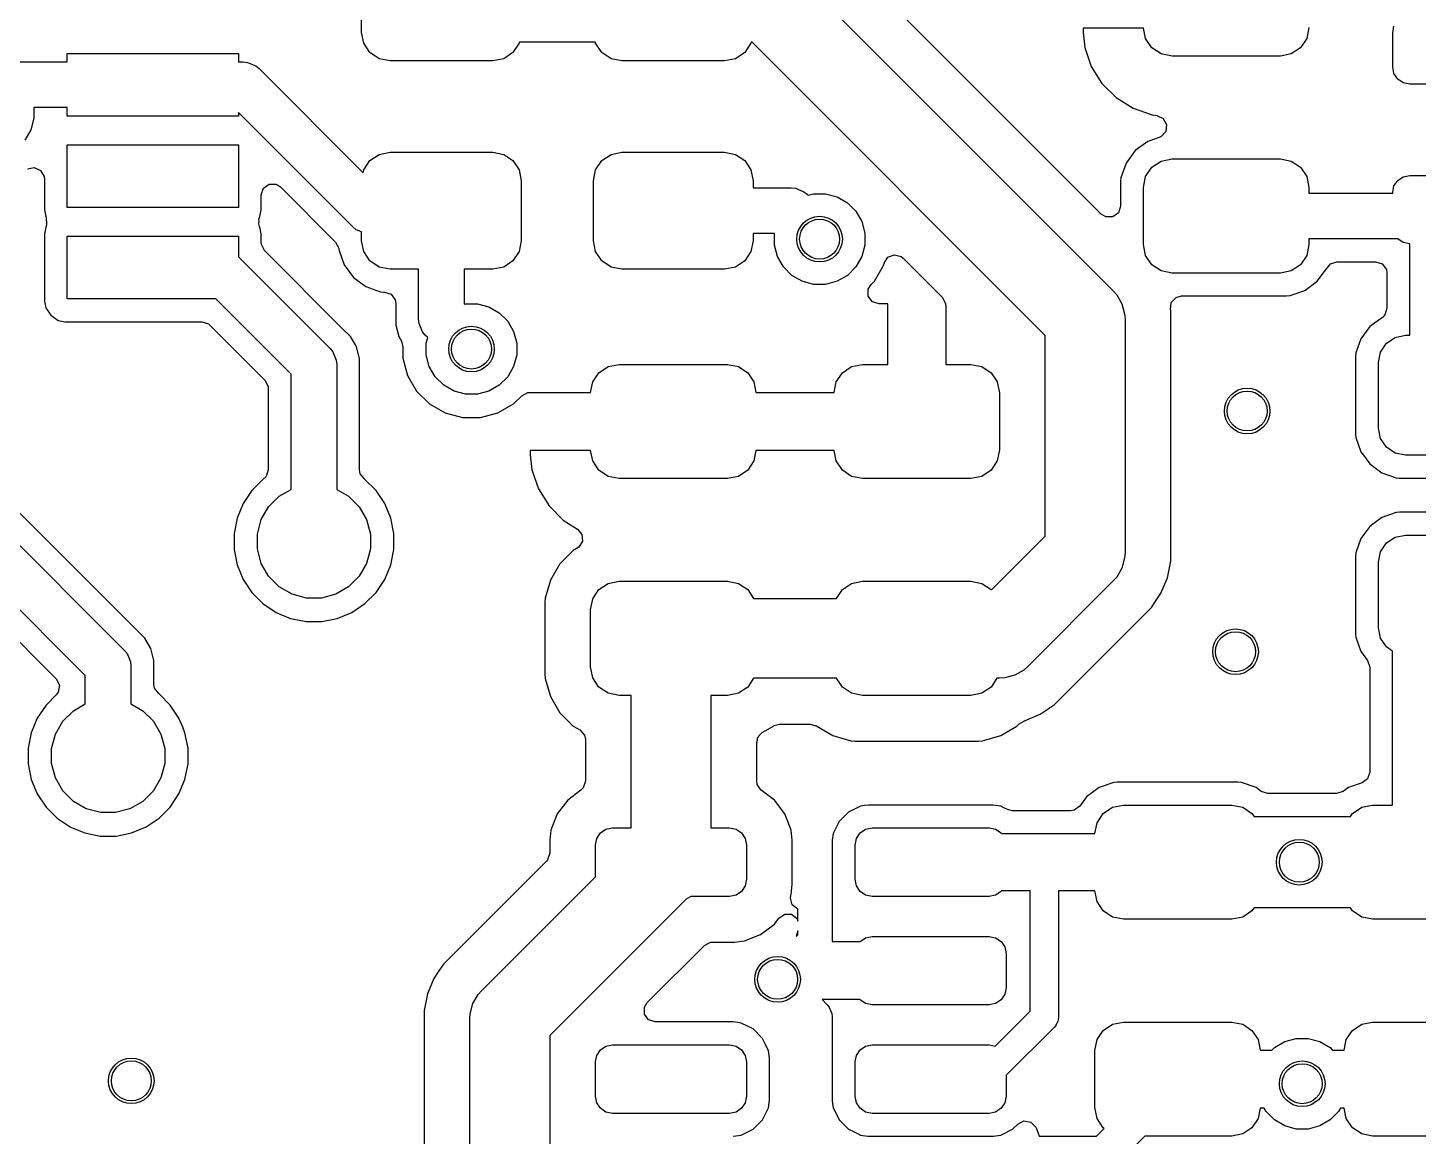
# Model space of a CAD drawing. Extents: x 3.9 to 7.48, y -4.89 to -2.91.
# Drawn here: x 6.362 to 6.8417, y -3.9966 to -3.6144 of the extents above; entities that cross this region are included whole.
import ezdxf

# ---------------------------------------------------------------- set-up
doc = ezdxf.new("R2010")
doc.units = 0
doc.header["$MEASUREMENT"] = 0
doc.layers.add('BLACK', color=7, linetype='CONTINUOUS')

msp = doc.modelspace()

# ---------------------------------------------------------------- linework, layer by layer
at = {"layer": 'BLACK', "linetype": 'CONTINUOUS'}
for p, q in [((6.69084, -3.63711), (6.64661, -3.59288)), ((6.47712, -3.61593), (6.47712, -3.59526)), ((6.62728, -3.59585), (6.73649, -3.70506)), ((6.47786, -3.61969), (6.47712, -3.61593)), ((6.74693, -3.61445), (6.72604, -3.61445)), ((6.72604, -3.61445), (6.72604, -3.61445)), ((6.72604, -3.61445), (6.72604, -3.61601)), ((6.72604, -3.61601), (6.72662, -3.62116)), ((6.74765, -3.61806), (6.74693, -3.61445)), ((6.80399, -3.61429), (6.80324, -3.61806)), ((6.8329, -3.61605), (6.83334, -3.61379)), ((6.8329, -3.62786), (6.8329, -3.61605)), ((6.48, -3.62289), (6.47786, -3.61969)), ((6.53148, -3.61969), (6.52935, -3.62289)), ((6.53155, -3.61937), (6.53148, -3.61969)), ((6.54867, -3.61937), (6.53155, -3.61937)), ((6.5578, -3.61937), (6.54867, -3.61937)), ((6.55786, -3.61969), (6.5578, -3.61937)), ((6.56, -3.62289), (6.55786, -3.61969)), ((6.61148, -3.61969), (6.60935, -3.62289)), ((6.61155, -3.61937), (6.61148, -3.61969)), ((6.61183, -3.61937), (6.61155, -3.61937)), ((6.71297, -3.72051), (6.61183, -3.61937)), ((6.72662, -3.62116), (6.72662, -3.62117)), ((6.72662, -3.62117), (6.7289, -3.6277)), ((6.74979, -3.62125), (6.74765, -3.61806)), ((6.75298, -3.62338), (6.74979, -3.62125)), ((6.80111, -3.62125), (6.79791, -3.62338)), ((6.80324, -3.61806), (6.80111, -3.62125)), ((6.35789, -3.62613), (6.37556, -3.62613)), ((6.37556, -3.62613), (6.37556, -3.62318)), ((6.37556, -3.62318), (6.43461, -3.62318)), ((6.43461, -3.62318), (6.43461, -3.62613)), ((6.43461, -3.62613), (6.43621, -3.62613)), ((6.43621, -3.62613), (6.43775, -3.62628)), ((6.43775, -3.62628), (6.44059, -3.62746)), ((6.48319, -3.62502), (6.48, -3.62289)), ((6.48696, -3.62577), (6.48319, -3.62502)), ((6.52239, -3.62577), (6.48696, -3.62577)), ((6.52616, -3.62502), (6.52239, -3.62577)), ((6.52935, -3.62289), (6.52616, -3.62502)), ((6.56319, -3.62502), (6.56, -3.62289)), ((6.56696, -3.62577), (6.56319, -3.62502)), ((6.60239, -3.62577), (6.56696, -3.62577)), ((6.60616, -3.62502), (6.60239, -3.62577)), ((6.60935, -3.62289), (6.60616, -3.62502)), ((6.75675, -3.62413), (6.75298, -3.62338)), ((6.79415, -3.62413), (6.75675, -3.62413)), ((6.79791, -3.62338), (6.79415, -3.62413)), ((6.44059, -3.62746), (6.44178, -3.62844)), ((6.44178, -3.62844), (6.47767, -3.66433)), ((6.7289, -3.6277), (6.73258, -3.63356)), ((6.83334, -3.63012), (6.8329, -3.62786)), ((6.83462, -3.63204), (6.83334, -3.63012)), ((6.73258, -3.63356), (6.73748, -3.63845)), ((6.83654, -3.63332), (6.83462, -3.63204)), ((6.8388, -3.63377), (6.83654, -3.63332)), ((6.85455, -3.63377), (6.8388, -3.63377)), ((6.73236, -3.67862), (6.69084, -3.63711)), ((6.73748, -3.63845), (6.73748, -3.63845)), ((6.73748, -3.63845), (6.74334, -3.64213)), ((6.36403, -3.64554), (6.36296, -3.64951)), ((6.37556, -3.64188), (6.36403, -3.64188)), ((6.36403, -3.64188), (6.36403, -3.64554)), ((6.37556, -3.64483), (6.37556, -3.64188)), ((6.43461, -3.64483), (6.37556, -3.64483)), ((6.47408, -3.68301), (6.43461, -3.64354)), ((6.43461, -3.64354), (6.43461, -3.64483)), ((6.74334, -3.64213), (6.74987, -3.64442)), ((6.74987, -3.64442), (6.74987, -3.64442)), ((6.74987, -3.64442), (6.7515, -3.6446)), ((6.7515, -3.6446), (6.7537, -3.6456)), ((6.7537, -3.6456), (6.75488, -3.64769)), ((6.36296, -3.64951), (6.36091, -3.65307)), ((6.75462, -3.65009), (6.75299, -3.65186)), ((6.75488, -3.64769), (6.75462, -3.65009)), ((6.37556, -3.67633), (6.37556, -3.65467)), ((6.37556, -3.65467), (6.43461, -3.65467)), ((6.43461, -3.65467), (6.43461, -3.67633)), ((6.74836, -3.65355), (6.74406, -3.65672)), ((6.75235, -3.65215), (6.74836, -3.65355)), ((6.75299, -3.65186), (6.75235, -3.65215)), ((6.47786, -3.66334), (6.48, -3.66015)), ((6.48, -3.66015), (6.48319, -3.65801)), ((6.48319, -3.65801), (6.48696, -3.65726)), ((6.48696, -3.65726), (6.52239, -3.65726)), ((6.52239, -3.65726), (6.52616, -3.65801)), ((6.52616, -3.65801), (6.52935, -3.66015)), ((6.52935, -3.66015), (6.53148, -3.66334)), ((6.55786, -3.66334), (6.56, -3.66015)), ((6.56, -3.66015), (6.56319, -3.65801)), ((6.56319, -3.65801), (6.56696, -3.65726)), ((6.56696, -3.65726), (6.60239, -3.65726)), ((6.60239, -3.65726), (6.60616, -3.65801)), ((6.60616, -3.65801), (6.60935, -3.66015)), ((6.60935, -3.66015), (6.61148, -3.66334)), ((6.74406, -3.65672), (6.74089, -3.66103)), ((6.74406, -3.65672), (6.74406, -3.65672)), ((6.74979, -3.66245), (6.75298, -3.66031)), ((6.75298, -3.66031), (6.75675, -3.65956)), ((6.75675, -3.65956), (6.79415, -3.65956)), ((6.79415, -3.65956), (6.79791, -3.66031)), ((6.79791, -3.66031), (6.80111, -3.66245)), ((6.36182, -3.66304), (6.36417, -3.66254)), ((6.36417, -3.66254), (6.36637, -3.66352)), ((6.36637, -3.66352), (6.36758, -3.66561)), ((6.47767, -3.66433), (6.47786, -3.66334)), ((6.53148, -3.66334), (6.53223, -3.66711)), ((6.55712, -3.66711), (6.55786, -3.66334)), ((6.61148, -3.66334), (6.61223, -3.66711)), ((6.74089, -3.66103), (6.73912, -3.66607)), ((6.74765, -3.66564), (6.74979, -3.66245)), ((6.80111, -3.66245), (6.80324, -3.66564)), ((6.36758, -3.66561), (6.36766, -3.66642)), ((6.36766, -3.66642), (6.36766, -3.67711)), ((6.44251, -3.67201), (6.44325, -3.66971)), ((6.44325, -3.66971), (6.4452, -3.6683)), ((6.4452, -3.6683), (6.44761, -3.6683)), ((6.44761, -3.6683), (6.44916, -3.66925)), ((6.44916, -3.66925), (6.46817, -3.68826)), ((6.53223, -3.66711), (6.53223, -3.68778)), ((6.55712, -3.68778), (6.55712, -3.66711)), ((6.61223, -3.66711), (6.61223, -3.66957)), ((6.61223, -3.66957), (6.62536, -3.66957)), ((6.62536, -3.66957), (6.62689, -3.66972)), ((6.62689, -3.66972), (6.62973, -3.67089)), ((6.73912, -3.66607), (6.73901, -3.66727)), ((6.73901, -3.66727), (6.73901, -3.67587)), ((6.73912, -3.66607), (6.73912, -3.66607)), ((6.7469, -3.66941), (6.74765, -3.66564)), ((6.7469, -3.68909), (6.7469, -3.66941)), ((6.80324, -3.66564), (6.80399, -3.66941)), ((6.80399, -3.66941), (6.80399, -3.67138)), ((6.8329, -3.67117), (6.83334, -3.66891)), ((6.83334, -3.66891), (6.83462, -3.66699)), ((6.83462, -3.66699), (6.83654, -3.66571)), ((6.83654, -3.66571), (6.8388, -3.66526)), ((6.8388, -3.66526), (6.85455, -3.66526)), ((6.44251, -3.67711), (6.44251, -3.67201)), ((6.62973, -3.67089), (6.63093, -3.67187)), ((6.63093, -3.67187), (6.63118, -3.67213)), ((6.63118, -3.67213), (6.63309, -3.67162)), ((6.63309, -3.67162), (6.63721, -3.67162)), ((6.63721, -3.67162), (6.64118, -3.67268)), ((6.64118, -3.67268), (6.64474, -3.67474)), ((6.64474, -3.67474), (6.64764, -3.67765)), ((6.80399, -3.67138), (6.8329, -3.67138)), ((6.8329, -3.67138), (6.8329, -3.67117)), ((6.36766, -3.67711), (6.36766, -3.67711)), ((6.36766, -3.67711), (6.36812, -3.67941)), ((6.36812, -3.67941), (6.36827, -3.67976)), ((6.43461, -3.67633), (6.37556, -3.67633)), ((6.4419, -3.67976), (6.44205, -3.67941)), ((6.44205, -3.67941), (6.44251, -3.67711)), ((6.44205, -3.67941), (6.44205, -3.67941)), ((6.64764, -3.67765), (6.6497, -3.68121)), ((6.73391, -3.67958), (6.73236, -3.67862)), ((6.73827, -3.67816), (6.73632, -3.67958)), ((6.73901, -3.67587), (6.73827, -3.67816)), ((6.36812, -3.68309), (6.36766, -3.68539)), ((6.36827, -3.68274), (6.36812, -3.68309)), ((6.36827, -3.67976), (6.36845, -3.68216)), ((6.36845, -3.68216), (6.36827, -3.68274)), ((6.44164, -3.68173), (6.44177, -3.68104)), ((6.44175, -3.68265), (6.44164, -3.68173)), ((6.44171, -3.68034), (6.4419, -3.67976)), ((6.44177, -3.68104), (6.44171, -3.68034)), ((6.44205, -3.68309), (6.44175, -3.68265)), ((6.44251, -3.68539), (6.44205, -3.68309)), ((6.47528, -3.68399), (6.47408, -3.68301)), ((6.47712, -3.68475), (6.47528, -3.68399)), ((6.6497, -3.68121), (6.65076, -3.68518)), ((6.73632, -3.67958), (6.73391, -3.67958)), ((6.36766, -3.68539), (6.36766, -3.68539)), ((6.36766, -3.68539), (6.36766, -3.7086)), ((6.37556, -3.70782), (6.37556, -3.68617)), ((6.37556, -3.68617), (6.43461, -3.68617)), ((6.43461, -3.68617), (6.43461, -3.69332)), ((6.44251, -3.68868), (6.44251, -3.68539)), ((6.44254, -3.68892), (6.44251, -3.68868)), ((6.44255, -3.68904), (6.44254, -3.68892)), ((6.44341, -3.69073), (6.44255, -3.68904)), ((6.46817, -3.68826), (6.46926, -3.6904)), ((6.47712, -3.68778), (6.47712, -3.68475)), ((6.47786, -3.69154), (6.47712, -3.68778)), ((6.53223, -3.68778), (6.53148, -3.69154)), ((6.55786, -3.69154), (6.55712, -3.68778)), ((6.61223, -3.68778), (6.61148, -3.69154)), ((6.61954, -3.68532), (6.61223, -3.68532)), ((6.61223, -3.68532), (6.61223, -3.68778)), ((6.61954, -3.68929), (6.61954, -3.68532)), ((6.65076, -3.68518), (6.65076, -3.68929)), ((6.74765, -3.69286), (6.7469, -3.68909)), ((6.80399, -3.68909), (6.80324, -3.69286)), ((6.8346, -3.68712), (6.80399, -3.68712)), ((6.80399, -3.68712), (6.80399, -3.68909)), ((6.83462, -3.68716), (6.8346, -3.68712)), ((6.83654, -3.68844), (6.83462, -3.68716)), ((6.8388, -3.68889), (6.83654, -3.68844)), ((6.8388, -3.7204), (6.8388, -3.68889)), ((6.43461, -3.69332), (6.46624, -3.72495)), ((6.44356, -3.6911), (6.44341, -3.69073)), ((6.44362, -3.69113), (6.44356, -3.6911)), ((6.44365, -3.69119), (6.44362, -3.69113)), ((6.47036, -3.7179), (6.44365, -3.69119)), ((6.46926, -3.6904), (6.46929, -3.69065)), ((6.46929, -3.69065), (6.46933, -3.69111)), ((6.46933, -3.69111), (6.46933, -3.69111)), ((6.46933, -3.69111), (6.4711, -3.69616)), ((6.48, -3.69474), (6.47786, -3.69154)), ((6.53148, -3.69154), (6.52935, -3.69474)), ((6.56, -3.69474), (6.55786, -3.69154)), ((6.61148, -3.69154), (6.60935, -3.69474)), ((6.6206, -3.69326), (6.61954, -3.68929)), ((6.62266, -3.69682), (6.6206, -3.69326)), ((6.6497, -3.69326), (6.64764, -3.69682)), ((6.65076, -3.68929), (6.6497, -3.69326)), ((6.65741, -3.69552), (6.65872, -3.6935)), ((6.65872, -3.6935), (6.66097, -3.69263)), ((6.66097, -3.69263), (6.66329, -3.69326)), ((6.66329, -3.69326), (6.66393, -3.69377)), ((6.66393, -3.69377), (6.67753, -3.70737)), ((6.74979, -3.69605), (6.74765, -3.69286)), ((6.80324, -3.69286), (6.80111, -3.69605)), ((6.4711, -3.69616), (6.47428, -3.70046)), ((6.48319, -3.69687), (6.48, -3.69474)), ((6.48696, -3.69762), (6.48319, -3.69687)), ((6.4968, -3.69762), (6.48696, -3.69762)), ((6.4968, -3.71478), (6.4968, -3.69762)), ((6.52239, -3.69762), (6.51255, -3.69762)), ((6.51255, -3.69762), (6.51255, -3.70965)), ((6.52616, -3.69687), (6.52239, -3.69762)), ((6.52935, -3.69474), (6.52616, -3.69687)), ((6.56319, -3.69687), (6.56, -3.69474)), ((6.56696, -3.69762), (6.56319, -3.69687)), ((6.60239, -3.69762), (6.56696, -3.69762)), ((6.60616, -3.69687), (6.60239, -3.69762)), ((6.60935, -3.69474), (6.60616, -3.69687)), ((6.62556, -3.69973), (6.62266, -3.69682)), ((6.64764, -3.69682), (6.64474, -3.69973)), ((6.65407, -3.70175), (6.65718, -3.69636)), ((6.65718, -3.69636), (6.65741, -3.69552)), ((6.75298, -3.69818), (6.74979, -3.69605)), ((6.75675, -3.69893), (6.75298, -3.69818)), ((6.79791, -3.69818), (6.79415, -3.69893)), ((6.80111, -3.69605), (6.79791, -3.69818)), ((6.80683, -3.70177), (6.81001, -3.69747)), ((6.81001, -3.69747), (6.81014, -3.69721)), ((6.81001, -3.69747), (6.81001, -3.69747)), ((6.81014, -3.69721), (6.81023, -3.69726)), ((6.81023, -3.69726), (6.81141, -3.69571)), ((6.81141, -3.69571), (6.81363, -3.69502)), ((6.81363, -3.69502), (6.82701, -3.69502)), ((6.82701, -3.69502), (6.8293, -3.69576)), ((6.8293, -3.69576), (6.83072, -3.69771)), ((6.83072, -3.69771), (6.83091, -3.69891)), ((6.47428, -3.70046), (6.47428, -3.70046)), ((6.47428, -3.70046), (6.47428, -3.70046)), ((6.47428, -3.70046), (6.47428, -3.70046)), ((6.47428, -3.70046), (6.47428, -3.70046)), ((6.47428, -3.70046), (6.47858, -3.70363)), ((6.62912, -3.70178), (6.62556, -3.69973)), ((6.63309, -3.70285), (6.62912, -3.70178)), ((6.63721, -3.70285), (6.63309, -3.70285)), ((6.64118, -3.70178), (6.63721, -3.70285)), ((6.64474, -3.69973), (6.64118, -3.70178)), ((6.65196, -3.70446), (6.65291, -3.70291)), ((6.65291, -3.70291), (6.65407, -3.70175)), ((6.79415, -3.69893), (6.75675, -3.69893)), ((6.80253, -3.70495), (6.80683, -3.70177)), ((6.83091, -3.69891), (6.83091, -3.71109)), ((6.42685, -3.70782), (6.37556, -3.70782)), ((6.4528, -3.73378), (6.42685, -3.70782)), ((6.47858, -3.70363), (6.47858, -3.70363)), ((6.47858, -3.70363), (6.47858, -3.70363)), ((6.47858, -3.70363), (6.48362, -3.7054)), ((6.48362, -3.7054), (6.48482, -3.70551)), ((6.48482, -3.70551), (6.48482, -3.70551)), ((6.48482, -3.70551), (6.48482, -3.70551)), ((6.48482, -3.70551), (6.48501, -3.70551)), ((6.48501, -3.70551), (6.4873, -3.70626)), ((6.4873, -3.70626), (6.48872, -3.70821)), ((6.48872, -3.70821), (6.48891, -3.70941)), ((6.65196, -3.70687), (6.65196, -3.70446)), ((6.65337, -3.70882), (6.65196, -3.70687)), ((6.67753, -3.70737), (6.67863, -3.70952)), ((6.73649, -3.70506), (6.73768, -3.70641)), ((6.73768, -3.70641), (6.73948, -3.70953)), ((6.7565, -3.70909), (6.75813, -3.70732)), ((6.75813, -3.70732), (6.76004, -3.70683)), ((6.76004, -3.70683), (6.79628, -3.70683)), ((6.79628, -3.70683), (6.79748, -3.70672)), ((6.79628, -3.70683), (6.79628, -3.70683)), ((6.79748, -3.70672), (6.80253, -3.70495)), ((6.36766, -3.7086), (6.36766, -3.7086)), ((6.36766, -3.7086), (6.36812, -3.7109)), ((6.36812, -3.7109), (6.36812, -3.7109)), ((6.36812, -3.7109), (6.36987, -3.71351)), ((6.48891, -3.70941), (6.48891, -3.7127)), ((6.48891, -3.7127), (6.48891, -3.71686)), ((6.51255, -3.70965), (6.51299, -3.70954)), ((6.51299, -3.70954), (6.5171, -3.70954)), ((6.5171, -3.70954), (6.52107, -3.7106)), ((6.52107, -3.7106), (6.52463, -3.71265)), ((6.52463, -3.71265), (6.52754, -3.71556)), ((6.65566, -3.70956), (6.65337, -3.70882)), ((6.65867, -3.70956), (6.65566, -3.70956)), ((6.65867, -3.73043), (6.65867, -3.70956)), ((6.65867, -3.70956), (6.65867, -3.70956)), ((6.67863, -3.70952), (6.67867, -3.71013)), ((6.67867, -3.71013), (6.67867, -3.73043)), ((6.73948, -3.70953), (6.74041, -3.713)), ((6.74041, -3.713), (6.74053, -3.7148)), ((6.75621, -3.71149), (6.7565, -3.70909)), ((6.75629, -3.71189), (6.75621, -3.71149)), ((6.75629, -3.79248), (6.75629, -3.71189)), ((6.75629, -3.71189), (6.75629, -3.71189)), ((6.75629, -3.71189), (6.75629, -3.71189)), ((6.83091, -3.71109), (6.83016, -3.71338)), ((6.36987, -3.71351), (6.36987, -3.71351)), ((6.36987, -3.71351), (6.37248, -3.71526)), ((6.37248, -3.71526), (6.37423, -3.71561)), ((6.37423, -3.71561), (6.37478, -3.71572)), ((6.37478, -3.71572), (6.37478, -3.71572)), ((6.37478, -3.71572), (6.37478, -3.71572)), ((6.37478, -3.71572), (6.42196, -3.71572)), ((6.42196, -3.71572), (6.42425, -3.71646)), ((6.42425, -3.71646), (6.42472, -3.71686)), ((6.42472, -3.71686), (6.44377, -3.73591)), ((6.47329, -3.72084), (6.47036, -3.7179)), ((6.47036, -3.7179), (6.47036, -3.7179)), ((6.48891, -3.71686), (6.48998, -3.72087)), ((6.49695, -3.71632), (6.4968, -3.71478)), ((6.49813, -3.71916), (6.49695, -3.71632)), ((6.52754, -3.71556), (6.52959, -3.71912)), ((6.74053, -3.7148), (6.74053, -3.79539)), ((6.82499, -3.71742), (6.82191, -3.7216)), ((6.82932, -3.71422), (6.82499, -3.71742)), ((6.82499, -3.71742), (6.82499, -3.71742)), ((6.83016, -3.71338), (6.82932, -3.71422)), ((6.47497, -3.72373), (6.47329, -3.72084)), ((6.48998, -3.72087), (6.48998, -3.72087)), ((6.48998, -3.72087), (6.49088, -3.72242)), ((6.49088, -3.72242), (6.4914, -3.72437)), ((6.49911, -3.72035), (6.49813, -3.71916)), ((6.49994, -3.72118), (6.49911, -3.72035)), ((6.49943, -3.72309), (6.49994, -3.72118)), ((6.52959, -3.71912), (6.53066, -3.72309)), ((6.71297, -3.78968), (6.71297, -3.72051)), ((6.82191, -3.7216), (6.82019, -3.72651)), ((6.83071, -3.72314), (6.83375, -3.72111)), ((6.83375, -3.72111), (6.83732, -3.7204)), ((6.83732, -3.7204), (6.8388, -3.7204)), ((6.46624, -3.72495), (6.46722, -3.72614)), ((6.46722, -3.72614), (6.4684, -3.72898)), ((6.47537, -3.72443), (6.47497, -3.72373)), ((6.47644, -3.72844), (6.47537, -3.72443)), ((6.4914, -3.72437), (6.4914, -3.72826)), ((6.49943, -3.7272), (6.49943, -3.72309)), ((6.50049, -3.73118), (6.49943, -3.7272)), ((6.53066, -3.7272), (6.52959, -3.73118)), ((6.53066, -3.72309), (6.53066, -3.7272)), ((6.82019, -3.72651), (6.82008, -3.72767)), ((6.82019, -3.72651), (6.82019, -3.72651)), ((6.82797, -3.72975), (6.82869, -3.72617)), ((6.82869, -3.72617), (6.83071, -3.72314)), ((6.4684, -3.72898), (6.46855, -3.73052)), ((6.46855, -3.73052), (6.46855, -3.77353)), ((6.47644, -3.7668), (6.47644, -3.72844)), ((6.47644, -3.72844), (6.47644, -3.72844)), ((6.4914, -3.72826), (6.49301, -3.73427)), ((6.50255, -3.73474), (6.50049, -3.73118)), ((6.52959, -3.73118), (6.52754, -3.73474)), ((6.55901, -3.73331), (6.56221, -3.73118)), ((6.56221, -3.73118), (6.56597, -3.73043)), ((6.56597, -3.73043), (6.60338, -3.73043)), ((6.60338, -3.73043), (6.60714, -3.73118)), ((6.60714, -3.73118), (6.61034, -3.73331)), ((6.64301, -3.73331), (6.64621, -3.73118)), ((6.64621, -3.73118), (6.64997, -3.73043)), ((6.64997, -3.73043), (6.65867, -3.73043)), ((6.67867, -3.73043), (6.68738, -3.73043)), ((6.68738, -3.73043), (6.69114, -3.73118)), ((6.69114, -3.73118), (6.69434, -3.73331)), ((6.82008, -3.72767), (6.82008, -3.75446)), ((6.82797, -3.75239), (6.82797, -3.72975)), ((6.44377, -3.73591), (6.44486, -3.73805)), ((6.4528, -3.77353), (6.4528, -3.73378)), ((6.49301, -3.73427), (6.49612, -3.73967)), ((6.50546, -3.73764), (6.50255, -3.73474)), ((6.52754, -3.73474), (6.52463, -3.73764)), ((6.55616, -3.74012), (6.55688, -3.73651)), ((6.55688, -3.73651), (6.55901, -3.73331)), ((6.61034, -3.73331), (6.61247, -3.73651)), ((6.61247, -3.73651), (6.61319, -3.74012)), ((6.64016, -3.74012), (6.64088, -3.73651)), ((6.64088, -3.73651), (6.64301, -3.73331)), ((6.69434, -3.73331), (6.69647, -3.73651)), ((6.69647, -3.73651), (6.69722, -3.74027)), ((6.44486, -3.73805), (6.44491, -3.73866)), ((6.44491, -3.73866), (6.44491, -3.7668)), ((6.49612, -3.73967), (6.50053, -3.74407)), ((6.50902, -3.7397), (6.50546, -3.73764)), ((6.51299, -3.74076), (6.50902, -3.7397)), ((6.5171, -3.74076), (6.51299, -3.74076)), ((6.52107, -3.7397), (6.5171, -3.74076)), ((6.52463, -3.73764), (6.52107, -3.7397)), ((6.52956, -3.74407), (6.53237, -3.74126)), ((6.53237, -3.74126), (6.53452, -3.74016)), ((6.53452, -3.74016), (6.53513, -3.74012)), ((6.53513, -3.74012), (6.55616, -3.74012)), ((6.61319, -3.74012), (6.64016, -3.74012)), ((6.69722, -3.74027), (6.69722, -3.75996)), ((6.50053, -3.74407), (6.50592, -3.74718)), ((6.52417, -3.74718), (6.52956, -3.74407)), ((6.50592, -3.74718), (6.51193, -3.74879)), ((6.51193, -3.74879), (6.51193, -3.74879)), ((6.51193, -3.74879), (6.51816, -3.74879)), ((6.51816, -3.74879), (6.52417, -3.74718)), ((6.51816, -3.74879), (6.51816, -3.74879)), ((6.82008, -3.75446), (6.82019, -3.75563)), ((6.82019, -3.75563), (6.82019, -3.75563)), ((6.82019, -3.75563), (6.82191, -3.76054)), ((6.82869, -3.75597), (6.82797, -3.75239)), ((6.83071, -3.759), (6.82869, -3.75597)), ((6.55616, -3.76012), (6.53527, -3.76012)), ((6.53527, -3.76012), (6.53527, -3.76012)), ((6.53527, -3.76012), (6.53527, -3.76168)), ((6.55688, -3.76372), (6.55616, -3.76012)), ((6.61319, -3.76012), (6.61247, -3.76372)), ((6.64016, -3.76012), (6.61319, -3.76012)), ((6.64088, -3.76372), (6.64016, -3.76012)), ((6.69722, -3.75996), (6.69647, -3.76372)), ((6.82191, -3.76054), (6.82282, -3.76178)), ((6.83375, -3.76103), (6.83071, -3.759)), ((6.83732, -3.76174), (6.83375, -3.76103)), ((6.53527, -3.76168), (6.53585, -3.76683)), ((6.55901, -3.76692), (6.55688, -3.76372)), ((6.61247, -3.76372), (6.61034, -3.76692)), ((6.64301, -3.76692), (6.64088, -3.76372)), ((6.69647, -3.76372), (6.69434, -3.76692)), ((6.82282, -3.76178), (6.82499, -3.76472)), ((6.82499, -3.76472), (6.82499, -3.76472)), ((6.82499, -3.76472), (6.82499, -3.76472)), ((6.82499, -3.76472), (6.82918, -3.7678)), ((6.85603, -3.76174), (6.83732, -3.76174)), ((6.44309, -3.7701), (6.43925, -3.77394)), ((6.44314, -3.77006), (6.44309, -3.7701)), ((6.44318, -3.77004), (6.44314, -3.77006)), ((6.44416, -3.76909), (6.44318, -3.77004)), ((6.44491, -3.7668), (6.44416, -3.76909)), ((6.47668, -3.76815), (6.47644, -3.7668)), ((6.47811, -3.76996), (6.47668, -3.76815)), ((6.47811, -3.76997), (6.47811, -3.76996)), ((6.47815, -3.77001), (6.47811, -3.76997)), ((6.47817, -3.77004), (6.47815, -3.77001)), ((6.47826, -3.7701), (6.47817, -3.77004)), ((6.47826, -3.7701), (6.47826, -3.7701)), ((6.4821, -3.77394), (6.47826, -3.7701)), ((6.53585, -3.76683), (6.53585, -3.76683)), ((6.53585, -3.76683), (6.53813, -3.77337)), ((6.56221, -3.76905), (6.55901, -3.76692)), ((6.56597, -3.7698), (6.56221, -3.76905)), ((6.60338, -3.7698), (6.56597, -3.7698)), ((6.60714, -3.76905), (6.60338, -3.7698)), ((6.61034, -3.76692), (6.60714, -3.76905)), ((6.64621, -3.76905), (6.64301, -3.76692)), ((6.64997, -3.7698), (6.64621, -3.76905)), ((6.68738, -3.7698), (6.64997, -3.7698)), ((6.69114, -3.76905), (6.68738, -3.7698)), ((6.69434, -3.76692), (6.69114, -3.76905)), ((6.82918, -3.7678), (6.82918, -3.7678)), ((6.82918, -3.7678), (6.82918, -3.7678)), ((6.82918, -3.7678), (6.83408, -3.76952)), ((6.83408, -3.76952), (6.83516, -3.76962)), ((6.83516, -3.76962), (6.83525, -3.76963)), ((6.83525, -3.76963), (6.83525, -3.76963)), ((6.83525, -3.76963), (6.83525, -3.76963)), ((6.83525, -3.76963), (6.8581, -3.76963)), ((6.43925, -3.77394), (6.43623, -3.77845)), ((6.43925, -3.77394), (6.43925, -3.77394)), ((6.44869, -3.7759), (6.4528, -3.77353)), ((6.46855, -3.77353), (6.47266, -3.7759)), ((6.48511, -3.77845), (6.4821, -3.77394)), ((6.4821, -3.77394), (6.4821, -3.77394)), ((6.53813, -3.77337), (6.54181, -3.77923)), ((6.43623, -3.77845), (6.43416, -3.78347)), ((6.43623, -3.77845), (6.43623, -3.77845)), ((6.44249, -3.78398), (6.44506, -3.77953)), ((6.44506, -3.77953), (6.44869, -3.7759)), ((6.47266, -3.7759), (6.47629, -3.77953)), ((6.47629, -3.77953), (6.47886, -3.78398)), ((6.48638, -3.78151), (6.48511, -3.77845)), ((6.48511, -3.77845), (6.48511, -3.77845)), ((6.54181, -3.77923), (6.54671, -3.78412)), ((6.34898, -3.78269), (6.39524, -3.82895)), ((6.40229, -3.82484), (6.35802, -3.78056)), ((6.43416, -3.78347), (6.4331, -3.7888)), ((6.43416, -3.78347), (6.43416, -3.78347)), ((6.44116, -3.78895), (6.44249, -3.78398)), ((6.47886, -3.78398), (6.48019, -3.78895)), ((6.48719, -3.78347), (6.48638, -3.78151)), ((6.48825, -3.7888), (6.48719, -3.78347)), ((6.54671, -3.78412), (6.55162, -3.78721)), ((6.82918, -3.78323), (6.82499, -3.78632)), ((6.83408, -3.78151), (6.82918, -3.78323)), ((6.83525, -3.7814), (6.83408, -3.78151)), ((6.83408, -3.78151), (6.83408, -3.78151)), ((6.8581, -3.7814), (6.83525, -3.7814)), ((6.83525, -3.7814), (6.83525, -3.7814)), ((6.4331, -3.7888), (6.4331, -3.79423)), ((6.44116, -3.79409), (6.44116, -3.78895)), ((6.48019, -3.78895), (6.48019, -3.79409)), ((6.48825, -3.79423), (6.48825, -3.7888)), ((6.55162, -3.78721), (6.55317, -3.78906)), ((6.55317, -3.78906), (6.55333, -3.79146)), ((6.69441, -3.80823), (6.71297, -3.78968)), ((6.82499, -3.78632), (6.82191, -3.7905)), ((6.82499, -3.78632), (6.82499, -3.78632)), ((6.83375, -3.79001), (6.83732, -3.7893)), ((6.83732, -3.7893), (6.85603, -3.7893)), ((6.3818, -3.83778), (6.33748, -3.79345)), ((6.4331, -3.79423), (6.43416, -3.79956)), ((6.44249, -3.79905), (6.44116, -3.79409)), ((6.48019, -3.79409), (6.47886, -3.79905)), ((6.48719, -3.79956), (6.48825, -3.79423)), ((6.55153, -3.79386), (6.55015, -3.79468)), ((6.55205, -3.7935), (6.55153, -3.79386)), ((6.55333, -3.79146), (6.55205, -3.7935)), ((6.75629, -3.7983), (6.75629, -3.79248)), ((6.82191, -3.7905), (6.82019, -3.7954)), ((6.82869, -3.79507), (6.83071, -3.79203)), ((6.83071, -3.79203), (6.83375, -3.79001)), ((6.44506, -3.8035), (6.44249, -3.79905)), ((6.47886, -3.79905), (6.47629, -3.8035)), ((6.54558, -3.79925), (6.54228, -3.80482)), ((6.55015, -3.79468), (6.54558, -3.79925)), ((6.74041, -3.79719), (6.73948, -3.80066)), ((6.74053, -3.79539), (6.74041, -3.79719)), ((6.75516, -3.80401), (6.75629, -3.7983)), ((6.82019, -3.7954), (6.82008, -3.79657)), ((6.82008, -3.79657), (6.82008, -3.82336)), ((6.82019, -3.7954), (6.82019, -3.7954)), ((6.82797, -3.79865), (6.82869, -3.79507)), ((6.82797, -3.82128), (6.82797, -3.79865)), ((6.33535, -3.80249), (6.37177, -3.83891)), ((6.43416, -3.79956), (6.43416, -3.79956)), ((6.43416, -3.79956), (6.43623, -3.80458)), ((6.44869, -3.80713), (6.44506, -3.8035)), ((6.47629, -3.8035), (6.47266, -3.80713)), ((6.48511, -3.80458), (6.48719, -3.79956)), ((6.73768, -3.80378), (6.73649, -3.80513)), ((6.73948, -3.80066), (6.73768, -3.80378)), ((6.75293, -3.80939), (6.75516, -3.80401)), ((6.43623, -3.80458), (6.43623, -3.80458)), ((6.43623, -3.80458), (6.43925, -3.8091)), ((6.45314, -3.8097), (6.44869, -3.80713)), ((6.47266, -3.80713), (6.46821, -3.8097)), ((6.4821, -3.8091), (6.48511, -3.80458)), ((6.54228, -3.80482), (6.54048, -3.81104)), ((6.55688, -3.81131), (6.55901, -3.80812)), ((6.55901, -3.80812), (6.56221, -3.80598)), ((6.56221, -3.80598), (6.56597, -3.80523)), ((6.56597, -3.80523), (6.60338, -3.80523)), ((6.60338, -3.80523), (6.60714, -3.80598)), ((6.60714, -3.80598), (6.61034, -3.80812)), ((6.61034, -3.80812), (6.61236, -3.81114)), ((6.64099, -3.81114), (6.64301, -3.80812)), ((6.64301, -3.80812), (6.64621, -3.80598)), ((6.64621, -3.80598), (6.64997, -3.80523)), ((6.64997, -3.80523), (6.68738, -3.80523)), ((6.68738, -3.80523), (6.69114, -3.80598)), ((6.69114, -3.80598), (6.69434, -3.80812)), ((6.69434, -3.80812), (6.69441, -3.80823)), ((6.73649, -3.80513), (6.70696, -3.83466)), ((6.43925, -3.8091), (6.44309, -3.81294)), ((6.44309, -3.81294), (6.44761, -3.81596)), ((6.45811, -3.81103), (6.45314, -3.8097)), ((6.46324, -3.81103), (6.45811, -3.81103)), ((6.46821, -3.8097), (6.46324, -3.81103)), ((6.47374, -3.81596), (6.47826, -3.81294)), ((6.47826, -3.81294), (6.4821, -3.8091)), ((6.54048, -3.81104), (6.54036, -3.81249)), ((6.54036, -3.81249), (6.54036, -3.83735)), ((6.54048, -3.81104), (6.54048, -3.81104)), ((6.55613, -3.81508), (6.55688, -3.81131)), ((6.61236, -3.81114), (6.64099, -3.81114)), ((6.7497, -3.81423), (6.75293, -3.80939)), ((6.44761, -3.81596), (6.44761, -3.81596)), ((6.44761, -3.81596), (6.44925, -3.81664)), ((6.44925, -3.81664), (6.45263, -3.81804)), ((6.45263, -3.81804), (6.45796, -3.8191)), ((6.46339, -3.8191), (6.46872, -3.81804)), ((6.46872, -3.81804), (6.47374, -3.81596)), ((6.55613, -3.83476), (6.55613, -3.81508)), ((6.71605, -3.84787), (6.7497, -3.81423)), ((6.45796, -3.8191), (6.45796, -3.8191)), ((6.45796, -3.8191), (6.46339, -3.8191)), ((6.46339, -3.8191), (6.46339, -3.8191)), ((6.82008, -3.82336), (6.82019, -3.82453)), ((6.82869, -3.82486), (6.82797, -3.82128)), ((6.40437, -3.82843), (6.40229, -3.82484)), ((6.40229, -3.82484), (6.40229, -3.82484)), ((6.40229, -3.82484), (6.40229, -3.82484)), ((6.40229, -3.82484), (6.40229, -3.82484)), ((6.82019, -3.82453), (6.82019, -3.82453)), ((6.82019, -3.82453), (6.82191, -3.82943)), ((6.83071, -3.8279), (6.82869, -3.82486)), ((6.83286, -3.82933), (6.83071, -3.8279)), ((6.39524, -3.82895), (6.39622, -3.83014)), ((6.39622, -3.83014), (6.3974, -3.83298)), ((6.3974, -3.83298), (6.39755, -3.83452)), ((6.40524, -3.83168), (6.40437, -3.82843)), ((6.40437, -3.82843), (6.40437, -3.82843)), ((6.40437, -3.82843), (6.40437, -3.82843)), ((6.40544, -3.83244), (6.40524, -3.83168)), ((6.40524, -3.83168), (6.40524, -3.83168)), ((6.40544, -3.8408), (6.40544, -3.83244)), ((6.82191, -3.82943), (6.82191, -3.82943)), ((6.82191, -3.82943), (6.82236, -3.83005)), ((6.82236, -3.83005), (6.82421, -3.83255)), ((6.82421, -3.83255), (6.82497, -3.83484)), ((6.83286, -3.88243), (6.83286, -3.82933)), ((6.3818, -3.84753), (6.3818, -3.83778)), ((6.39755, -3.83452), (6.39755, -3.84753)), ((6.54036, -3.83735), (6.54048, -3.8388)), ((6.55688, -3.83853), (6.55613, -3.83476)), ((6.70249, -3.83765), (6.69902, -3.83858)), ((6.70561, -3.83585), (6.70249, -3.83765)), ((6.70696, -3.83466), (6.70561, -3.83585)), ((6.82497, -3.83484), (6.82497, -3.83487)), ((6.82497, -3.83487), (6.82497, -3.87107)), ((6.37177, -3.83891), (6.37286, -3.84106)), ((6.37286, -3.84106), (6.37248, -3.84343)), ((6.40568, -3.84215), (6.40544, -3.8408)), ((6.40711, -3.84396), (6.40568, -3.84215)), ((6.54048, -3.8388), (6.54048, -3.8388)), ((6.54048, -3.8388), (6.54048, -3.8388)), ((6.54048, -3.8388), (6.54228, -3.84501)), ((6.55901, -3.84172), (6.55688, -3.83853)), ((6.56221, -3.84385), (6.55901, -3.84172)), ((6.61034, -3.84172), (6.60714, -3.84385)), ((6.61236, -3.8387), (6.61034, -3.84172)), ((6.64099, -3.8387), (6.61236, -3.8387)), ((6.64301, -3.84172), (6.64099, -3.8387)), ((6.64621, -3.84385), (6.64301, -3.84172)), ((6.69434, -3.84172), (6.69114, -3.84385)), ((6.69636, -3.8387), (6.69434, -3.84172)), ((6.69722, -3.8387), (6.69636, -3.8387)), ((6.69902, -3.83858), (6.69722, -3.8387)), ((6.37177, -3.84442), (6.36825, -3.84794)), ((6.37248, -3.84343), (6.37177, -3.84442)), ((6.40711, -3.84397), (6.40711, -3.84396)), ((6.40715, -3.84401), (6.40711, -3.84397)), ((6.40717, -3.84404), (6.40715, -3.84401)), ((6.40718, -3.84404), (6.40717, -3.84404)), ((6.40726, -3.8441), (6.40718, -3.84404)), ((6.4111, -3.84794), (6.40726, -3.8441)), ((6.54228, -3.84501), (6.54558, -3.85058)), ((6.56597, -3.8446), (6.56221, -3.84385)), ((6.57011, -3.8446), (6.56597, -3.8446)), ((6.57011, -3.8903), (6.57011, -3.8446)), ((6.60338, -3.8446), (6.59767, -3.8446)), ((6.59767, -3.8446), (6.59767, -3.8903)), ((6.60714, -3.84385), (6.60338, -3.8446)), ((6.64997, -3.8446), (6.64621, -3.84385)), ((6.68738, -3.8446), (6.64997, -3.8446)), ((6.69114, -3.84385), (6.68738, -3.8446)), ((6.36825, -3.84794), (6.36524, -3.85245)), ((6.36825, -3.84794), (6.36825, -3.84794)), ((6.37406, -3.85353), (6.37769, -3.8499)), ((6.37769, -3.8499), (6.3818, -3.84753)), ((6.39755, -3.84753), (6.40166, -3.8499)), ((6.40166, -3.8499), (6.40529, -3.85353)), ((6.41411, -3.85245), (6.4111, -3.84794)), ((6.4111, -3.84794), (6.4111, -3.84794)), ((6.54558, -3.85058), (6.55015, -3.85516)), ((6.70584, -3.85333), (6.71121, -3.8511)), ((6.71121, -3.8511), (6.71401, -3.84923)), ((6.71401, -3.84923), (6.71605, -3.84787)), ((6.36523, -3.85245), (6.36316, -3.85747)), ((6.36524, -3.85245), (6.36523, -3.85245)), ((6.37149, -3.85798), (6.37406, -3.85353)), ((6.40529, -3.85353), (6.40786, -3.85798)), ((6.41539, -3.85554), (6.41411, -3.85245)), ((6.41411, -3.85245), (6.41411, -3.85245)), ((6.41619, -3.85747), (6.41539, -3.85554)), ((6.55015, -3.85516), (6.55164, -3.85604)), ((6.55164, -3.85604), (6.55243, -3.8565)), ((6.55243, -3.8565), (6.55402, -3.85831)), ((6.61535, -3.85743), (6.6192, -3.85516)), ((6.6192, -3.85516), (6.61921, -3.85514)), ((6.61921, -3.85514), (6.61944, -3.85501)), ((6.61944, -3.85501), (6.62039, -3.8548)), ((6.62039, -3.8548), (6.6213, -3.85447)), ((6.6213, -3.85447), (6.62142, -3.85447)), ((6.62142, -3.85447), (6.63193, -3.85447)), ((6.63193, -3.85447), (6.6339, -3.85511)), ((6.6339, -3.85511), (6.63394, -3.85503)), ((6.63394, -3.85503), (6.63415, -3.85516)), ((6.63415, -3.85516), (6.63415, -3.85516)), ((6.63415, -3.85516), (6.63972, -3.85845)), ((6.69763, -3.85845), (6.7032, -3.85516)), ((6.7032, -3.85516), (6.70399, -3.85437)), ((6.70399, -3.85437), (6.70568, -3.85346)), ((6.70565, -3.85339), (6.70584, -3.85333)), ((6.70568, -3.85346), (6.70565, -3.85339)), ((6.70584, -3.85333), (6.70584, -3.85333)), ((6.36316, -3.85747), (6.3621, -3.8628)), ((6.36316, -3.85747), (6.36316, -3.85747)), ((6.37016, -3.86295), (6.37149, -3.85798)), ((6.40786, -3.85798), (6.40919, -3.86295)), ((6.41725, -3.8628), (6.41619, -3.85747)), ((6.55402, -3.85831), (6.55434, -3.85986)), ((6.55434, -3.85986), (6.55434, -3.87418)), ((6.61344, -3.86079), (6.61368, -3.86003)), ((6.61344, -3.87418), (6.61344, -3.86079)), ((6.61368, -3.86003), (6.61376, -3.85924)), ((6.61376, -3.85924), (6.61405, -3.85891)), ((6.61405, -3.85891), (6.61418, -3.8585)), ((6.61418, -3.8585), (6.61535, -3.85743)), ((6.63972, -3.85845), (6.64594, -3.86026)), ((6.64594, -3.86026), (6.64739, -3.86037)), ((6.64739, -3.86037), (6.64739, -3.86037)), ((6.64739, -3.86037), (6.68996, -3.86037)), ((6.68996, -3.86037), (6.69141, -3.86026)), ((6.68996, -3.86037), (6.68996, -3.86037)), ((6.69141, -3.86026), (6.69763, -3.85845)), ((6.3621, -3.8628), (6.3621, -3.86823)), ((6.37016, -3.86809), (6.37016, -3.86295)), ((6.40919, -3.86295), (6.40919, -3.86809)), ((6.41725, -3.86823), (6.41725, -3.8628)), ((6.3621, -3.86823), (6.36316, -3.87356)), ((6.37149, -3.87305), (6.37016, -3.86809)), ((6.40919, -3.86809), (6.40786, -3.87305)), ((6.41619, -3.87356), (6.41725, -3.86823)), ((6.82497, -3.87107), (6.82423, -3.87336)), ((6.36316, -3.87356), (6.36316, -3.87356)), ((6.36316, -3.87356), (6.36523, -3.87858)), ((6.37406, -3.8775), (6.37149, -3.87305)), ((6.40786, -3.87305), (6.40529, -3.8775)), ((6.41411, -3.87858), (6.41619, -3.87356)), ((6.55434, -3.87418), (6.5536, -3.87647)), ((6.61361, -3.87531), (6.61344, -3.87418)), ((6.61498, -3.87728), (6.61361, -3.87531)), ((6.73664, -3.87465), (6.73159, -3.87641)), ((6.73784, -3.87454), (6.73664, -3.87465)), ((6.73664, -3.87465), (6.73664, -3.87465)), ((6.77951, -3.87454), (6.73784, -3.87454)), ((6.73784, -3.87454), (6.73784, -3.87454)), ((6.78071, -3.87465), (6.77951, -3.87454)), ((6.77951, -3.87454), (6.77951, -3.87454)), ((6.78576, -3.87641), (6.78071, -3.87465)), ((6.78071, -3.87465), (6.78071, -3.87465)), ((6.82236, -3.87475), (6.81759, -3.87641)), ((6.82423, -3.87336), (6.82236, -3.87475)), ((6.36523, -3.87858), (6.36524, -3.87858)), ((6.36524, -3.87858), (6.36825, -3.8831)), ((6.37769, -3.88113), (6.37406, -3.8775)), ((6.40529, -3.8775), (6.40166, -3.88113)), ((6.4111, -3.8831), (6.41411, -3.87858)), ((6.54824, -3.88074), (6.54464, -3.88549)), ((6.5528, -3.87728), (6.54824, -3.88074)), ((6.54824, -3.88074), (6.54824, -3.88074)), ((6.5536, -3.87647), (6.5528, -3.87728)), ((6.61954, -3.88074), (6.61498, -3.87728)), ((6.62314, -3.88549), (6.61954, -3.88074)), ((6.61954, -3.88074), (6.61954, -3.88074)), ((6.72729, -3.87959), (6.72492, -3.8828)), ((6.73159, -3.87641), (6.72729, -3.87959)), ((6.72729, -3.87959), (6.72729, -3.87959)), ((6.78751, -3.87771), (6.78576, -3.87641)), ((6.78754, -3.87773), (6.78751, -3.87771)), ((6.78983, -3.87847), (6.78754, -3.87773)), ((6.81352, -3.87847), (6.78983, -3.87847)), ((6.81355, -3.87847), (6.81352, -3.87847)), ((6.81584, -3.87771), (6.81355, -3.87847)), ((6.81759, -3.87641), (6.81584, -3.87771)), ((6.36825, -3.8831), (6.37209, -3.88694)), ((6.38214, -3.8837), (6.37769, -3.88113)), ((6.38711, -3.88503), (6.38214, -3.8837)), ((6.39224, -3.88503), (6.38711, -3.88503)), ((6.39721, -3.8837), (6.39224, -3.88503)), ((6.40166, -3.88113), (6.39721, -3.8837)), ((6.40726, -3.88694), (6.4111, -3.8831)), ((6.54464, -3.88549), (6.54246, -3.89103)), ((6.54464, -3.88549), (6.54464, -3.88549)), ((6.62532, -3.89103), (6.62314, -3.88549)), ((6.64515, -3.88482), (6.6419, -3.88808)), ((6.64929, -3.8828), (6.64515, -3.88482)), ((6.65063, -3.88261), (6.64929, -3.8828)), ((6.65197, -3.88241), (6.65063, -3.88261)), ((6.69494, -3.88241), (6.65197, -3.88241)), ((6.69763, -3.8828), (6.69494, -3.88241)), ((6.69823, -3.8831), (6.69763, -3.8828)), ((6.70004, -3.88398), (6.69823, -3.8831)), ((6.70176, -3.88438), (6.70004, -3.88398)), ((6.72179, -3.88438), (6.70176, -3.88438)), ((6.72297, -3.8842), (6.72179, -3.88438)), ((6.72492, -3.8828), (6.72297, -3.8842)), ((6.73088, -3.88851), (6.73301, -3.88531)), ((6.73301, -3.88531), (6.73621, -3.88318)), ((6.73621, -3.88318), (6.73997, -3.88243)), ((6.73997, -3.88243), (6.77738, -3.88243)), ((6.77738, -3.88243), (6.78114, -3.88318)), ((6.78114, -3.88318), (6.78434, -3.88531)), ((6.78434, -3.88531), (6.78504, -3.88637)), ((6.81831, -3.88637), (6.81901, -3.88531)), ((6.81901, -3.88531), (6.82221, -3.88318)), ((6.82221, -3.88318), (6.82597, -3.88243)), ((6.82597, -3.88243), (6.83286, -3.88243)), ((6.37209, -3.88694), (6.37661, -3.88996)), ((6.37661, -3.88996), (6.37661, -3.88996)), ((6.37661, -3.88996), (6.37704, -3.89014)), ((6.37704, -3.89014), (6.38163, -3.89204)), ((6.39772, -3.89204), (6.40274, -3.88996)), ((6.40274, -3.88996), (6.40726, -3.88694)), ((6.56145, -3.89075), (6.56371, -3.8903)), ((6.56371, -3.8903), (6.57011, -3.8903)), ((6.59767, -3.8903), (6.60407, -3.8903)), ((6.60407, -3.8903), (6.60633, -3.89075)), ((6.6419, -3.88808), (6.63987, -3.89222)), ((6.65102, -3.89075), (6.65328, -3.8903)), ((6.65328, -3.8903), (6.69364, -3.8903)), ((6.69364, -3.8903), (6.6959, -3.89075)), ((6.73013, -3.89227), (6.73088, -3.88851)), ((6.78504, -3.88637), (6.80067, -3.88637)), ((6.80067, -3.88637), (6.81831, -3.88637)), ((6.38163, -3.89204), (6.38696, -3.8931)), ((6.38696, -3.8931), (6.38696, -3.8931)), ((6.38696, -3.8931), (6.39239, -3.8931)), ((6.39239, -3.8931), (6.39772, -3.89204)), ((6.39239, -3.8931), (6.39239, -3.8931)), ((6.54246, -3.89103), (6.54204, -3.89451)), ((6.54204, -3.89451), (6.54204, -3.89901)), ((6.55781, -3.89621), (6.55826, -3.89395)), ((6.55826, -3.89395), (6.55954, -3.89203)), ((6.55954, -3.89203), (6.56145, -3.89075)), ((6.60633, -3.89075), (6.60824, -3.89203)), ((6.60824, -3.89203), (6.60952, -3.89395)), ((6.60952, -3.89395), (6.60997, -3.89621)), ((6.62574, -3.89451), (6.62532, -3.89103)), ((6.62574, -3.90972), (6.62574, -3.89451)), ((6.63953, -3.89456), (6.6395, -3.89477)), ((6.6395, -3.89477), (6.6395, -3.92952)), ((6.63987, -3.89222), (6.63953, -3.89456)), ((6.63987, -3.89222), (6.63987, -3.89222)), ((6.64738, -3.89621), (6.64783, -3.89395)), ((6.64783, -3.89395), (6.64911, -3.89203)), ((6.64911, -3.89203), (6.65102, -3.89075)), ((6.6959, -3.89075), (6.69781, -3.89203)), ((6.69781, -3.89203), (6.69797, -3.89227)), ((6.69797, -3.89227), (6.73013, -3.89227)), ((6.54204, -3.89901), (6.5413, -3.9013)), ((6.55781, -3.90716), (6.55781, -3.89621)), ((6.60997, -3.89621), (6.60997, -3.90802)), ((6.64738, -3.90802), (6.64738, -3.89621)), ((6.5409, -3.90177), (6.50533, -3.93734)), ((6.5413, -3.9013), (6.5409, -3.90177)), ((6.51854, -3.94643), (6.55781, -3.90716)), ((6.60997, -3.90802), (6.60952, -3.91028)), ((6.62532, -3.9132), (6.62574, -3.90972)), ((6.64783, -3.91028), (6.64738, -3.90802)), ((6.59076, -3.91393), (6.58916, -3.91485)), ((6.60407, -3.91393), (6.59076, -3.91393)), ((6.60633, -3.91348), (6.60407, -3.91393)), ((6.60824, -3.9122), (6.60633, -3.91348)), ((6.60952, -3.91028), (6.60824, -3.9122)), ((6.62506, -3.91447), (6.62528, -3.91345)), ((6.62572, -3.91678), (6.62506, -3.91447)), ((6.62526, -3.91344), (6.62532, -3.9132)), ((6.62528, -3.91345), (6.62526, -3.91344)), ((6.62532, -3.9132), (6.62532, -3.9132)), ((6.64911, -3.9122), (6.64783, -3.91028)), ((6.65102, -3.91348), (6.64911, -3.9122)), ((6.65328, -3.91393), (6.65102, -3.91348)), ((6.69364, -3.91393), (6.65328, -3.91393)), ((6.6959, -3.91348), (6.69364, -3.91393)), ((6.69781, -3.9122), (6.6959, -3.91348)), ((6.69797, -3.91196), (6.69781, -3.9122)), ((6.70775, -3.91196), (6.69797, -3.91196)), ((6.70775, -3.95348), (6.70775, -3.91196)), ((6.73013, -3.91196), (6.7176, -3.91196)), ((6.7176, -3.91196), (6.7176, -3.95552)), ((6.73088, -3.91572), (6.73013, -3.91196)), ((6.58907, -3.91487), (6.54206, -3.96188)), ((6.58916, -3.91485), (6.58907, -3.91487)), ((6.62762, -3.91827), (6.62572, -3.91678)), ((6.62769, -3.91827), (6.62762, -3.91827)), ((6.62769, -3.9224), (6.62769, -3.91827)), ((6.73301, -3.91892), (6.73088, -3.91572)), ((6.73621, -3.92105), (6.73301, -3.91892)), ((6.78434, -3.91892), (6.78114, -3.92105)), ((6.78504, -3.91786), (6.78434, -3.91892)), ((6.80067, -3.91786), (6.78504, -3.91786)), ((6.81831, -3.91786), (6.80067, -3.91786)), ((6.81901, -3.91892), (6.81831, -3.91786)), ((6.82221, -3.92105), (6.81901, -3.91892)), ((6.61479, -3.92709), (6.61954, -3.92349)), ((6.61954, -3.92349), (6.62112, -3.9214)), ((6.62112, -3.9214), (6.6231, -3.92002)), ((6.6231, -3.92002), (6.62551, -3.92007)), ((6.62551, -3.92007), (6.62743, -3.92153)), ((6.62743, -3.92153), (6.62769, -3.9224)), ((6.73997, -3.9218), (6.73621, -3.92105)), ((6.77738, -3.9218), (6.73997, -3.9218)), ((6.78114, -3.92105), (6.77738, -3.9218)), ((6.82597, -3.9218), (6.82221, -3.92105)), ((6.86338, -3.9218), (6.82597, -3.9218)), ((6.60925, -3.92928), (6.61479, -3.92709)), ((6.62769, -3.92575), (6.62706, -3.92778)), ((6.62706, -3.92778), (6.62769, -3.92715)), ((6.62769, -3.92715), (6.62769, -3.92575)), ((6.64911, -3.92944), (6.65102, -3.92816)), ((6.65102, -3.92816), (6.65328, -3.92771)), ((6.65328, -3.92771), (6.69364, -3.92771)), ((6.69364, -3.92771), (6.6959, -3.92816)), ((6.6959, -3.92816), (6.69781, -3.92944)), ((6.57568, -3.95056), (6.5954, -3.93084)), ((6.5954, -3.93084), (6.59755, -3.92974)), ((6.59755, -3.92974), (6.59816, -3.92969)), ((6.59816, -3.92969), (6.60577, -3.92969)), ((6.60577, -3.92969), (6.60925, -3.92928)), ((6.60577, -3.92969), (6.60577, -3.92969)), ((6.6395, -3.92952), (6.64905, -3.92952)), ((6.64905, -3.92952), (6.64911, -3.92944)), ((6.69781, -3.92944), (6.69909, -3.93135)), ((6.69909, -3.93135), (6.69954, -3.93361)), ((6.69954, -3.93361), (6.69954, -3.94542)), ((6.50533, -3.93734), (6.50359, -3.93994)), ((6.5021, -3.94218), (6.49987, -3.94755)), ((6.50359, -3.93994), (6.5021, -3.94218)), ((6.49987, -3.94755), (6.49873, -3.95326)), ((6.51555, -3.9509), (6.51735, -3.94778)), ((6.51735, -3.94778), (6.51854, -3.94643)), ((6.69909, -3.94768), (6.69781, -3.9496)), ((6.69954, -3.94542), (6.69909, -3.94768)), ((6.51462, -3.95437), (6.51555, -3.9509)), ((6.57473, -3.95211), (6.57568, -3.95056)), ((6.57473, -3.95452), (6.57473, -3.95211)), ((6.64905, -3.94952), (6.63603, -3.94952)), ((6.63603, -3.94952), (6.63777, -3.95126)), ((6.63777, -3.95126), (6.63851, -3.95216)), ((6.63851, -3.95216), (6.63896, -3.95326)), ((6.64911, -3.9496), (6.64905, -3.94952)), ((6.65102, -3.95088), (6.64911, -3.9496)), ((6.65328, -3.95133), (6.65102, -3.95088)), ((6.69364, -3.95133), (6.65328, -3.95133)), ((6.6959, -3.95088), (6.69364, -3.95133)), ((6.69781, -3.9496), (6.6959, -3.95088)), ((6.49873, -3.95326), (6.49873, -4.04642)), ((6.5145, -3.95617), (6.51462, -3.95437)), ((6.5145, -4.04912), (6.5145, -3.95617)), ((6.57614, -3.95647), (6.57473, -3.95452)), ((6.57844, -3.95721), (6.57614, -3.95647)), ((6.60538, -3.95721), (6.57844, -3.95721)), ((6.60699, -3.95745), (6.60538, -3.95721)), ((6.60538, -3.95721), (6.60538, -3.95721)), ((6.60806, -3.9576), (6.60699, -3.95745)), ((6.6122, -3.95963), (6.60806, -3.9576)), ((6.63896, -3.95326), (6.63939, -3.95429)), ((6.63939, -3.95429), (6.6395, -3.95544)), ((6.6395, -3.95544), (6.6395, -3.98427)), ((6.69571, -3.96552), (6.70775, -3.95348)), ((6.7173, -3.95696), (6.71677, -3.95825)), ((6.7175, -3.95648), (6.7173, -3.95696)), ((6.7176, -3.95552), (6.7175, -3.95648)), ((6.7175, -3.95648), (6.7175, -3.95648)), ((6.73621, -3.95798), (6.73997, -3.95723)), ((6.73997, -3.95723), (6.77738, -3.95723)), ((6.77738, -3.95723), (6.78114, -3.95798)), ((6.82221, -3.95798), (6.82597, -3.95723)), ((6.82597, -3.95723), (6.86338, -3.95723)), ((6.54206, -3.96188), (6.54206, -4.04092)), ((6.61545, -3.96288), (6.6122, -3.95963)), ((6.6122, -3.95963), (6.6122, -3.95963)), ((6.71615, -3.959), (6.69954, -3.97561)), ((6.71677, -3.95825), (6.71615, -3.959)), ((6.71677, -3.95825), (6.71677, -3.95825)), ((6.73088, -3.96331), (6.73301, -3.96012)), ((6.73301, -3.96012), (6.73621, -3.95798)), ((6.78114, -3.95798), (6.78434, -3.96012)), ((6.78434, -3.96012), (6.78647, -3.96331)), ((6.81688, -3.96331), (6.81901, -3.96012)), ((6.81901, -3.96012), (6.82221, -3.95798)), ((6.55826, -3.96875), (6.55954, -3.96684)), ((6.55954, -3.96684), (6.56145, -3.96556)), ((6.56145, -3.96556), (6.56371, -3.96511)), ((6.56371, -3.96511), (6.60407, -3.96511)), ((6.60407, -3.96511), (6.60633, -3.96556)), ((6.60633, -3.96556), (6.60824, -3.96684)), ((6.60824, -3.96684), (6.60952, -3.96875)), ((6.61648, -3.96499), (6.61545, -3.96288)), ((6.6173, -3.96666), (6.61648, -3.96499)), ((6.61748, -3.96702), (6.6173, -3.96666)), ((6.61787, -3.9697), (6.61748, -3.96702)), ((6.64783, -3.96875), (6.64911, -3.96684)), ((6.64911, -3.96684), (6.65102, -3.96556)), ((6.65102, -3.96556), (6.65328, -3.96511)), ((6.65328, -3.96511), (6.69364, -3.96511)), ((6.69364, -3.96511), (6.69571, -3.96552)), ((6.73013, -3.96708), (6.73088, -3.96331)), ((6.73013, -3.98676), (6.73013, -3.96708)), ((6.78647, -3.96331), (6.78719, -3.96692)), ((6.78719, -3.96692), (6.79119, -3.96692)), ((6.79119, -3.96692), (6.79209, -3.96602)), ((6.79209, -3.96602), (6.79565, -3.96397)), ((6.79565, -3.96397), (6.79962, -3.9629)), ((6.79962, -3.9629), (6.80373, -3.9629)), ((6.80373, -3.9629), (6.8077, -3.96397)), ((6.8077, -3.96397), (6.81126, -3.96602)), ((6.81126, -3.96602), (6.81216, -3.96692)), ((6.81216, -3.96692), (6.81616, -3.96692)), ((6.81616, -3.96692), (6.81688, -3.96331)), ((6.55781, -3.97101), (6.55826, -3.96875)), ((6.55781, -3.98282), (6.55781, -3.97101)), ((6.60952, -3.96875), (6.60997, -3.97101)), ((6.60997, -3.97101), (6.60997, -3.98282)), ((6.61787, -3.98413), (6.61787, -3.9697)), ((6.64738, -3.97101), (6.64783, -3.96875)), ((6.64738, -3.98282), (6.64738, -3.97101)), ((6.69954, -3.97561), (6.69954, -3.98282)), ((6.55826, -3.98508), (6.55781, -3.98282)), ((6.55954, -3.987), (6.55826, -3.98508)), ((6.60952, -3.98508), (6.60824, -3.987)), ((6.60997, -3.98282), (6.60952, -3.98508)), ((6.61748, -3.98682), (6.61787, -3.98413)), ((6.6395, -3.98427), (6.63966, -3.98538)), ((6.63966, -3.98538), (6.63987, -3.98682)), ((6.64783, -3.98508), (6.64738, -3.98282)), ((6.64911, -3.987), (6.64783, -3.98508)), ((6.69909, -3.98508), (6.69781, -3.987)), ((6.69954, -3.98282), (6.69909, -3.98508)), ((6.56145, -3.98828), (6.55954, -3.987)), ((6.56371, -3.98873), (6.56145, -3.98828)), ((6.60407, -3.98873), (6.56371, -3.98873)), ((6.60633, -3.98828), (6.60407, -3.98873)), ((6.60824, -3.987), (6.60633, -3.98828)), ((6.6122, -3.99421), (6.61545, -3.99095)), ((6.61545, -3.99095), (6.61748, -3.98682)), ((6.63987, -3.98682), (6.64175, -3.99066)), ((6.64175, -3.99066), (6.6419, -3.99095)), ((6.6419, -3.99095), (6.64515, -3.99421)), ((6.65102, -3.98828), (6.64911, -3.987)), ((6.65328, -3.98873), (6.65102, -3.98828)), ((6.69364, -3.98873), (6.65328, -3.98873)), ((6.6959, -3.98828), (6.69364, -3.98873)), ((6.69781, -3.987), (6.6959, -3.98828)), ((6.73088, -3.99053), (6.73013, -3.98676)), ((6.73301, -3.99372), (6.73088, -3.99053)), ((6.78647, -3.99053), (6.78434, -3.99372)), ((6.78719, -3.98692), (6.78647, -3.99053)), ((6.7885, -3.98692), (6.78719, -3.98692)), ((6.78918, -3.9881), (6.7885, -3.98692)), ((6.79209, -3.99101), (6.78918, -3.9881)), ((6.79565, -3.99307), (6.79209, -3.99101)), ((6.81126, -3.99101), (6.8077, -3.99307)), ((6.81417, -3.9881), (6.81126, -3.99101)), ((6.81485, -3.98692), (6.81417, -3.9881)), ((6.81616, -3.98692), (6.81485, -3.98692)), ((6.81688, -3.99053), (6.81616, -3.98692)), ((6.81901, -3.99372), (6.81688, -3.99053)), ((6.60806, -3.99623), (6.6122, -3.99421)), ((6.64515, -3.99421), (6.64703, -3.99513)), ((6.64703, -3.99513), (6.64929, -3.99623)), ((6.69763, -3.99623), (6.70176, -3.99421)), ((6.70176, -3.99421), (6.70351, -3.99246)), ((6.70351, -3.99246), (6.70566, -3.99137)), ((6.70566, -3.99137), (6.70804, -3.99174)), ((6.70804, -3.99174), (6.70974, -3.99345)), ((6.70974, -3.99345), (6.70995, -3.99393)), ((6.70995, -3.99393), (6.71088, -3.9966)), ((6.73064, -3.9966), (6.73332, -3.99392)), ((6.73332, -3.99392), (6.73301, -3.99372)), ((6.78114, -3.99585), (6.77738, -3.9966)), ((6.78434, -3.99372), (6.78114, -3.99585)), ((6.79962, -3.99413), (6.79565, -3.99307)), ((6.80373, -3.99413), (6.79962, -3.99413)), ((6.8077, -3.99307), (6.80373, -3.99413)), ((6.82221, -3.99585), (6.81901, -3.99372)), ((6.82597, -3.9966), (6.82221, -3.99585)), ((6.60538, -3.99662), (6.60806, -3.99623)), ((6.64929, -3.99623), (6.64929, -3.99623)), ((6.64929, -3.99623), (6.64929, -3.99623)), ((6.64929, -3.99623), (6.65184, -3.9966)), ((6.65184, -3.9966), (6.69508, -3.9966)), ((6.69508, -3.9966), (6.69763, -3.99623)), ((6.71088, -3.9966), (6.73064, -3.9966)), ((6.74734, -3.9966), (6.73726, -4.00668)), ((6.77738, -3.9966), (6.74734, -3.9966)), ((6.86338, -3.9966), (6.82597, -3.9966))]:
    msp.add_line(p, q, dxfattribs=at)
at = {"layer": 'BLACK'}
for centre in [(6.63515, -3.68723), (6.51504, -3.72515), (6.78267, -3.74652), (6.77867, -3.82952), (6.80067, -3.90212), (6.62067, -3.94252), (6.39767, -3.97752), (6.80167, -3.97852)]:
    msp.add_circle(centre, 0.00787, dxfattribs=at)
at = {"layer": 'WHITE'}
for centre in [(6.63515, -3.68723), (6.51504, -3.72515), (6.78267, -3.74652), (6.77867, -3.82952), (6.80067, -3.90212), (6.62067, -3.94252), (6.39767, -3.97752), (6.80167, -3.97852)]:
    msp.add_circle(centre, 0.00689, dxfattribs=at)

doc.saveas('drawing.dxf')
